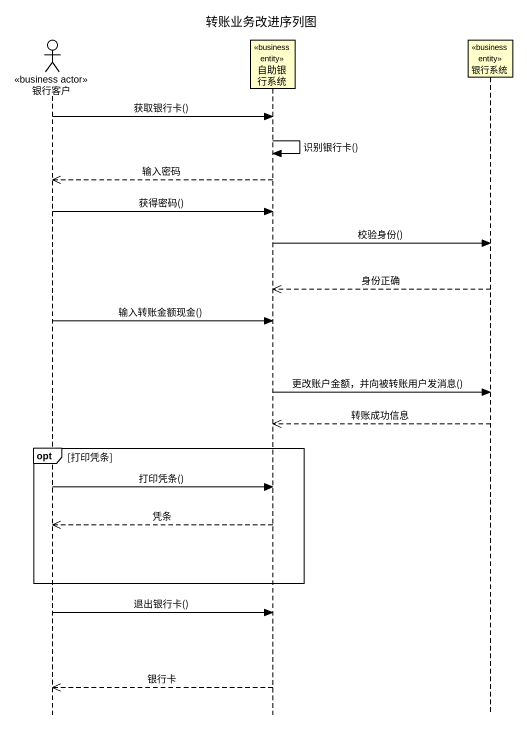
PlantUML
@startuml
title 转账业务改进序列图
hide footbox
actor 银行客户 <<business actor>>
participant 自助银行系统 <<business entity>>
participant 银行系统 <<business entity>>

银行客户 -> 自助银行系统 : 获取银行卡()
自助银行系统 -> 自助银行系统 : 识别银行卡()
自助银行系统 -->> 银行客户 : 输入密码
银行客户 -> 自助银行系统 : 获得密码()
自助银行系统 -> 银行系统 : 校验身份()
银行系统 -->> 自助银行系统 : 身份正确
银行客户 -> 自助银行系统 : 输入转账金额现金()
自助银行系统 -> 银行系统 : 更改账户金额，并向被转账用户发消息()
银行系统 -->> 自助银行系统 : 转账成功信息
opt 打印凭条
  银行客户 -> 自助银行系统 : 打印凭条()
  自助银行系统 -->> 银行客户 : 凭条
end
银行客户 -> 自助银行系统 : 退出银行卡()
自助银行系统 -->> 银行客户 : 银行卡
@enduml
